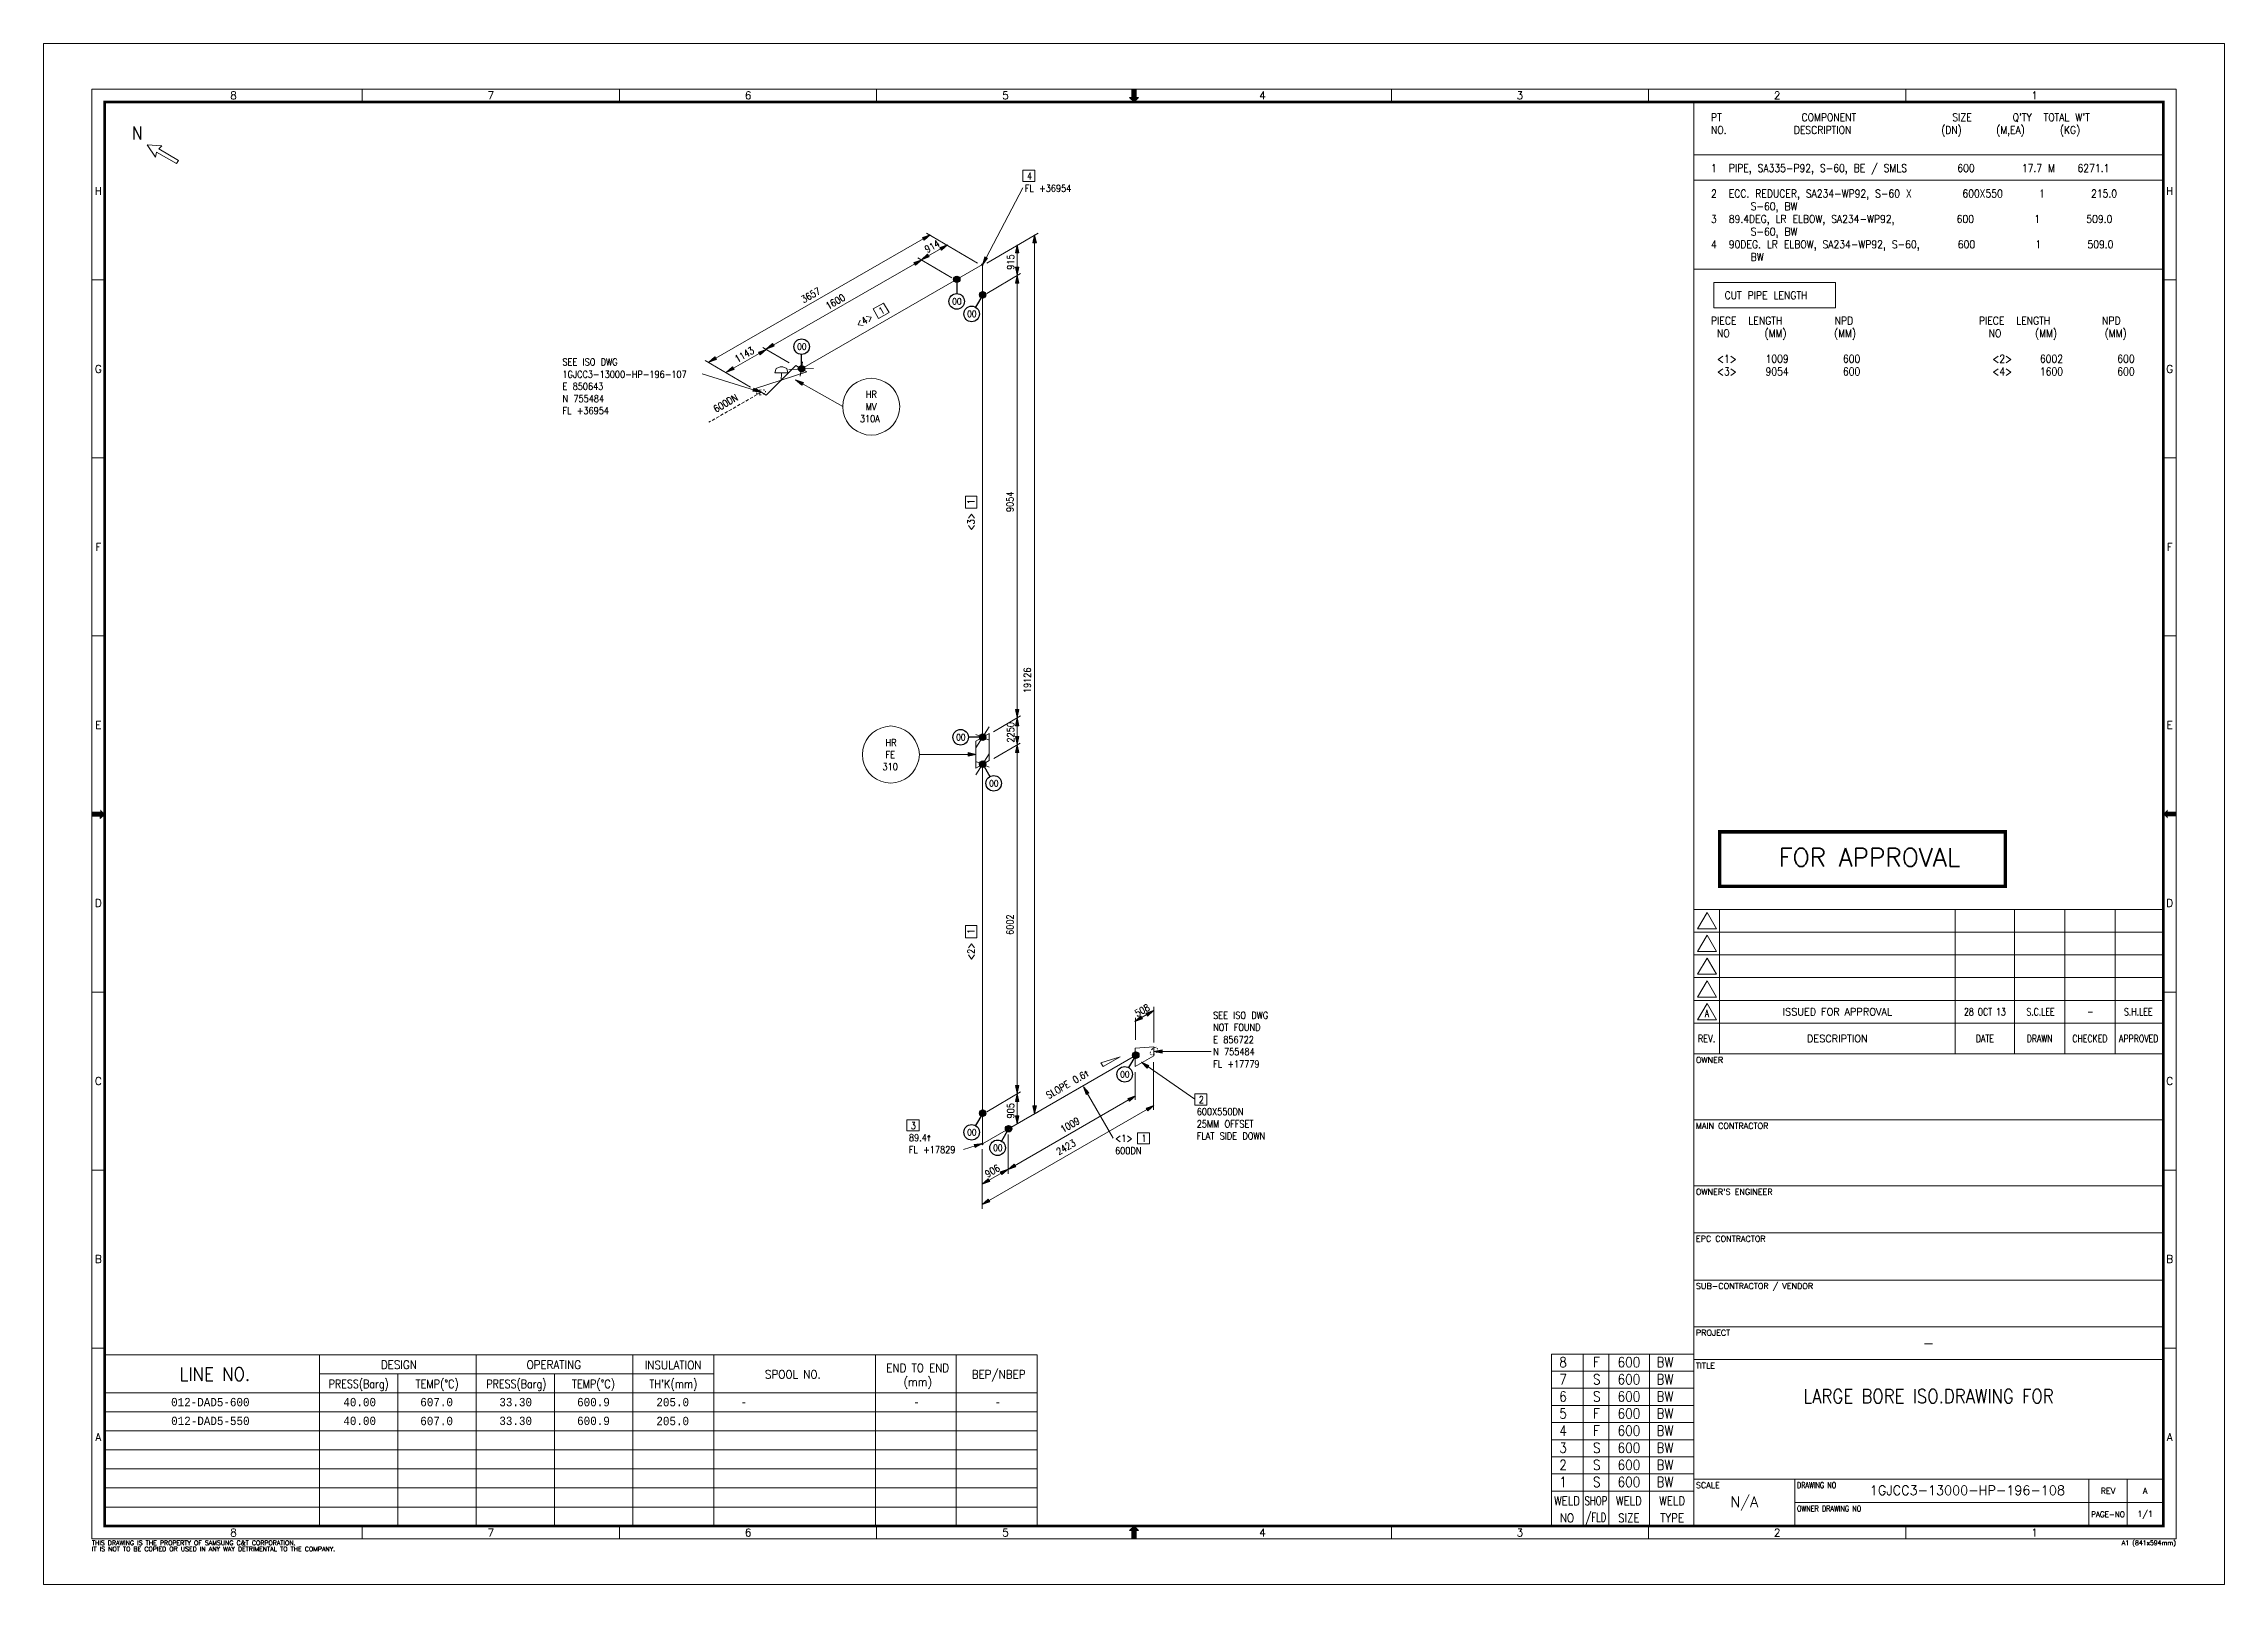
# Model space of a CAD drawing. Extents: x 0 to 841, y 0 to 594.
import ezdxf
from ezdxf.enums import TextEntityAlignment as Align

# ---------------------------------------------------------------- set-up
doc = ezdxf.new("R2010")
doc.units = 0
doc.header["$MEASUREMENT"] = 0
doc.linetypes.add('HIDDEN', pattern=[0.375, 0.25, -0.125])
doc.layers.get('0').update_dxf_attribs({"lineweight": 5})
for name, color, linetype, lineweight in [('3', 7, 'Continuous', 5), ('4', 7, 'Continuous', 5), ('EMB', 7, 'Continuous', 5), ('P', 7, 'Continuous', 5), ('SYM', 7, 'Continuous', 5), ('T-TEXT1', 7, 'Continuous', 5), ('TB-TEXT', 7, 'Continuous', 5), ('TEXT', 7, 'Continuous', 5)]:
    doc.layers.add(name, color=color, linetype=linetype, lineweight=lineweight)
doc.styles.add('MONOTXT', font='MONOTXT')
doc.styles.add('ROMANS', font='ROMANS')
doc.styles.add('TXT', font='txt.shx')

msp = doc.modelspace()

# ---------------------------------------------------------------- linework, layer by layer
at = {"color": 7}
for centre, radius in [((362.04, 508.81), 0.3), ((362.04, 508.81), 0.2), ((362.04, 508.81), 0.1), ((362.04, 169.8), 0.3), ((362.04, 169.8), 0.2), ((362.04, 169.8), 0.1)]:
    msp.add_circle(centre, radius, dxfattribs=at)
at = {"layer": 'A1', "color": 4, "linetype": 'Continuous', "lineweight": 0}
msp.add_lwpolyline([(425.34, 183.5), (428.2, 184.68), (425.74, 182.72)], dxfattribs=at)
at = {"layer": 'AD1', "color": 4, "linetype": 'Continuous', "lineweight": 0}
for points in [[(341.49, 511.75), (338.5, 510.71), (340.84, 512.79), (341.49, 511.75)], [(376.08, 507.85), (375.43, 504.74), (374.77, 507.85), (376.08, 507.85)], [(259.46, 472.24), (256.48, 471.19), (258.81, 473.27), (259.46, 472.24)], [(281.69, 477.3), (278.7, 476.26), (281.04, 478.34), (281.69, 477.3)], [(266.35, 468.34), (263.36, 467.29), (265.7, 469.38), (266.35, 468.34)], [(376.08, 337.29), (375.43, 334.18), (374.77, 337.29), (376.08, 337.29)], [(376.08, 326.89), (375.43, 323.78), (374.77, 326.89), (376.08, 326.89)], [(423.79, 218.09), (420.79, 217.04), (423.14, 219.12), (423.79, 218.09)], [(376.08, 192.34), (375.43, 189.22), (374.77, 192.34), (376.08, 192.34)], [(376.08, 180.64), (375.43, 177.53), (374.77, 180.64), (376.08, 180.64)], [(382.84, 184.54), (382.19, 181.43), (381.54, 184.54), (382.84, 184.54)], [(374.9, 161.01), (371.91, 159.97), (374.25, 162.05), (374.9, 161.01)], [(364.89, 155.29), (361.9, 154.25), (364.24, 156.34), (364.89, 155.29)], [(364.89, 147.49), (361.9, 146.45), (364.24, 148.54), (364.89, 147.49)]]:
    msp.add_lwpolyline(points, dxfattribs=at)
at = {"layer": 'AD2', "color": 4, "linetype": 'Continuous', "lineweight": 0}
for points in [[(338.89, 519.29), (341.89, 520.34), (339.54, 518.25), (338.89, 519.29)], [(345.65, 515.39), (348.64, 516.44), (346.3, 514.35), (345.65, 515.39)], [(374.77, 513.31), (375.43, 516.44), (376.08, 513.31), (374.77, 513.31)], [(381.54, 517.21), (382.19, 520.34), (382.84, 517.21), (381.54, 517.21)], [(335.64, 509.68), (338.64, 510.71), (336.29, 508.64), (335.64, 509.68)], [(374.77, 501.61), (375.43, 504.74), (376.08, 501.61), (374.77, 501.61)], [(275.71, 475.09), (278.7, 476.14), (276.36, 474.05), (275.71, 475.09)], [(374.77, 331.05), (375.43, 334.18), (376.08, 331.05), (374.77, 331.05)], [(374.77, 320.65), (375.43, 323.78), (376.08, 320.65), (374.77, 320.65)], [(425.09, 220.16), (428.07, 221.2), (425.74, 219.12), (425.09, 220.16)], [(374.77, 186.1), (375.43, 189.22), (376.08, 186.1), (374.77, 186.1)], [(418.06, 187.28), (421.05, 188.31), (418.71, 186.24), (418.06, 187.28)], [(425.21, 183.64), (428.2, 184.68), (425.86, 182.59), (425.21, 183.64)], [(368.93, 159.06), (371.91, 160.1), (369.57, 158.03), (368.93, 159.06)]]:
    msp.add_lwpolyline(points, dxfattribs=at)
at = {"layer": 'BLINE', "color": 7, "linetype": 'Continuous', "lineweight": 0}
msp.add_line((636.39, 88.78), (581.51, 88.78), dxfattribs=at)
at = {"layer": 'CONT', "color": 2, "linetype": 'HIDDEN', "lineweight": 0, "ltscale": 5}
msp.add_line((276.75, 459.62), (256.6, 448.05), dxfattribs=at)
at = {"layer": 'CV', "color": 2, "linetype": 'Continuous', "lineweight": 0}
msp.add_lwpolyline([(284.43, 464.04), (284.55, 467.04), (281.95, 467.04), (282.48, 468.73), (284.04, 469.38), (285.07, 469.38), (286.64, 468.73), (287.02, 467.04), (284.55, 467.04)], dxfattribs=at)
at = {"layer": 'DIM', "color": 2, "linetype": 'Continuous', "lineweight": 0}
for p, q in [((340.45, 520.99), (360.21, 509.41)), ((383.49, 520.99), (363.73, 509.41)), ((337.2, 511.36), (350.2, 503.69)), ((376.73, 505.39), (363.73, 497.71)), ((255.18, 471.84), (272.59, 461.57)), ((277.4, 476.79), (287.54, 470.94)), ((290.01, 464.44), (308.21, 454.16)), ((376.73, 334.83), (366.33, 328.71)), ((359.69, 320), (337.59, 320)), ((376.59, 324.29), (366.45, 318.44)), ((428.2, 222.64), (428.2, 208.85)), ((421.05, 218.47), (421.05, 209.89)), ((428.2, 205.47), (450.3, 205.47)), ((420.92, 186.75), (420.92, 197.41)), ((428.07, 182.99), (428.07, 201.31)), ((376.73, 189.88), (363.73, 182.2)), ((401.04, 191.82), (412.48, 172.06)), ((371.91, 158.29), (371.91, 173.49)), ((361.9, 144.76), (361.9, 167.78))]:
    msp.add_line(p, q, dxfattribs=at)
at = {"layer": 'DL', "color": 4, "linetype": 'Continuous', "lineweight": 0}
for p, q in [((256.48, 471.19), (341.89, 520.34)), ((338.5, 510.71), (348.64, 516.44)), ((375.43, 504.74), (375.43, 516.44)), ((382.19, 181.43), (382.19, 520.34)), ((278.7, 476.26), (338.64, 510.71)), ((375.43, 334.18), (375.43, 504.74)), ((263.36, 467.29), (278.7, 476.14)), ((375.43, 323.78), (375.43, 334.18)), ((375.43, 189.22), (375.43, 323.78)), ((420.79, 217.04), (428.07, 221.2)), ((371.91, 159.97), (421.05, 188.31)), ((375.43, 177.53), (375.43, 189.22)), ((361.9, 146.45), (428.2, 184.68)), ((361.9, 154.25), (371.91, 160.1))]:
    msp.add_line(p, q, dxfattribs=at)
at = {"layer": 'ELBO', "color": 1, "linetype": 'Continuous', "lineweight": 0}
for p, q in [((362.04, 508.81), (352.02, 503.04)), ((362.04, 497.06), (362.04, 508.81)), ((362.04, 169.8), (362.04, 181.55)), ((372.04, 175.57), (362.04, 169.8))]:
    msp.add_line(p, q, dxfattribs=at)
at = {"layer": 'EMB', "color": 2, "linetype": 'Continuous', "lineweight": 0}
for p, q in [((636.39, 551.19), (817.89, 551.19)), ((636.39, 541.39), (817.89, 541.39)), ((636.39, 507.09), (817.89, 507.09)), ((644.09, 501.89), (691.09, 501.89))]:
    msp.add_line(p, q, dxfattribs=at)
at = {"layer": 'G1', "color": 2, "linetype": 'Continuous', "lineweight": 0}
for p, q in [((362.04, 508.76), (377.64, 538.4)), ((276.62, 459.62), (254, 466.64)), ((423.39, 201.31), (443.94, 187.01)), ((376.73, 178.18), (374.12, 176.74)), ((383.49, 182.07), (380.89, 180.64)), ((362.04, 169.99), (354.75, 167.64))]:
    msp.add_line(p, q, dxfattribs=at)
at = {"layer": 'ITNO', "color": 1, "linetype": 'Continuous', "lineweight": 0}
msp.add_lwpolyline([(421.84, 169.85), (426.51, 169.85), (426.51, 174.14), (421.84, 174.14), (421.84, 169.85)], dxfattribs=at)
at = {"layer": 'P', "color": 7, "linetype": 'Continuous', "lineweight": 0}
for p, q in [((23.57, 88.53), (383.18, 88.53)), ((106.33, 88.53), (106.33, 22.48)), ((166.78, 88.53), (166.78, 22.48)), ((227.21, 88.53), (227.21, 22.48)), ((258.41, 88.53), (258.41, 22.48)), ((320.79, 88.53), (320.79, 22.48)), ((351.98, 88.53), (351.98, 22.48)), ((383.18, 88.53), (383.18, 22.48)), ((106.33, 81.19), (258.41, 81.19)), ((136.56, 81.19), (136.56, 22.48)), ((196.99, 81.19), (196.99, 22.48)), ((23.57, 73.85), (383.18, 73.85)), ((23.57, 66.51), (383.18, 66.51)), ((23.57, 59.19), (383.18, 59.19)), ((23.57, 51.84), (383.18, 51.84)), ((23.57, 44.49), (383.18, 44.49)), ((23.57, 37.16), (383.18, 37.16)), ((23.57, 29.82), (383.18, 29.82))]:
    msp.add_line(p, q, dxfattribs=at)
at = {"layer": 'PIPE', "color": 1, "linetype": 'Continuous', "lineweight": 0}
for p, q in [((352.02, 503.04), (292.23, 468.59)), ((362.04, 326.5), (362.04, 497.06)), ((362.04, 181.55), (362.04, 316.1)), ((421.05, 203.91), (372.04, 175.57))]:
    msp.add_line(p, q, dxfattribs=at)
at = {"layer": 'PL3', "color": 2, "linetype": 'Continuous', "lineweight": 0}
for points in [[(339.02, 519.16), (341.89, 520.34), (339.41, 518.39)], [(339.02, 519.04), (341.89, 520.34), (339.41, 518.51)], [(339.15, 518.9), (341.89, 520.34), (339.29, 518.64)], [(345.79, 515.26), (348.64, 516.44), (346.18, 514.49)], [(345.79, 515.14), (348.64, 516.44), (346.18, 514.61)], [(345.91, 515), (348.64, 516.44), (346.04, 514.74)], [(374.9, 513.31), (375.43, 516.44), (375.94, 513.31)], [(375.16, 513.31), (375.43, 516.44), (375.81, 513.31)], [(375.29, 513.31), (375.43, 516.44), (375.55, 513.31)], [(381.66, 517.21), (382.19, 520.34), (382.7, 517.21)], [(381.93, 517.21), (382.19, 520.34), (382.58, 517.21)], [(382.05, 517.21), (382.19, 520.34), (382.31, 517.21)], [(335.77, 509.54), (338.64, 510.71), (336.16, 508.76)], [(335.77, 509.41), (338.64, 510.71), (336.16, 508.89)], [(335.9, 509.29), (338.64, 510.71), (336.04, 509.02)], [(341.36, 511.89), (338.5, 510.71), (340.98, 512.66)], [(341.36, 512.01), (338.5, 510.71), (340.98, 512.54)], [(341.24, 512.14), (338.5, 510.71), (341.1, 512.4)], [(363.85, 511.36), (362.04, 508.76), (363.07, 511.75)], [(363.73, 511.36), (362.04, 508.76), (363.2, 511.62)], [(363.59, 511.49), (362.04, 508.76), (363.34, 511.62)], [(375.94, 507.85), (375.43, 504.74), (374.9, 507.85)], [(374.9, 501.61), (375.43, 504.74), (375.94, 501.61)], [(375.81, 507.85), (375.43, 504.74), (375.16, 507.85)], [(375.16, 501.61), (375.43, 504.74), (375.81, 501.61)], [(375.55, 507.85), (375.43, 504.74), (375.29, 507.85)], [(375.29, 501.61), (375.43, 504.74), (375.55, 501.61)], [(259.34, 472.36), (256.48, 471.19), (258.94, 473.14)], [(259.34, 472.49), (256.48, 471.19), (258.94, 473.01)], [(259.2, 472.62), (256.48, 471.19), (259.07, 472.89)], [(275.84, 474.96), (278.7, 476.14), (276.24, 474.19)], [(275.84, 474.84), (278.7, 476.14), (276.24, 474.31)], [(275.98, 474.7), (278.7, 476.14), (276.1, 474.44)], [(281.56, 477.44), (278.7, 476.26), (281.18, 478.21)], [(281.56, 477.56), (278.7, 476.26), (281.18, 478.09)], [(281.44, 477.69), (278.7, 476.26), (281.3, 477.95)], [(266.23, 468.46), (263.36, 467.29), (265.84, 469.24)], [(266.23, 468.59), (263.36, 467.29), (265.84, 469.11)], [(266.09, 468.73), (263.36, 467.29), (265.96, 468.99)], [(292.49, 462.49), (290.01, 464.44), (292.88, 463.26)], [(292.49, 462.61), (290.01, 464.44), (292.88, 463.14)], [(292.61, 462.74), (290.01, 464.44), (292.74, 463)], [(273.89, 461.05), (276.62, 459.62), (273.5, 460.14)], [(273.76, 460.93), (276.62, 459.62), (273.64, 460.27)], [(273.76, 460.79), (276.62, 459.62), (273.64, 460.4)], [(375.94, 337.29), (375.43, 334.18), (374.9, 337.29)], [(375.81, 337.29), (375.43, 334.18), (375.16, 337.29)], [(375.55, 337.29), (375.43, 334.18), (375.29, 337.29)], [(374.9, 331.05), (375.43, 334.18), (375.94, 331.05)], [(375.16, 331.05), (375.43, 334.18), (375.81, 331.05)], [(375.29, 331.05), (375.43, 334.18), (375.55, 331.05)], [(356.57, 320.52), (359.69, 320), (356.57, 319.49)], [(356.57, 320.39), (359.69, 320), (356.57, 319.74)], [(356.57, 320.14), (359.69, 320), (356.57, 319.88)], [(375.94, 326.89), (375.43, 323.78), (374.9, 326.89)], [(374.9, 320.65), (375.43, 323.78), (375.94, 320.65)], [(375.81, 326.89), (375.43, 323.78), (375.16, 326.89)], [(375.16, 320.65), (375.43, 323.78), (375.81, 320.65)], [(375.55, 326.89), (375.43, 323.78), (375.29, 326.89)], [(375.29, 320.65), (375.43, 323.78), (375.55, 320.65)], [(423.65, 218.21), (420.79, 217.04), (423.26, 218.99)], [(423.65, 218.34), (420.79, 217.04), (423.26, 218.86)], [(423.52, 218.47), (420.79, 217.04), (423.39, 218.74)], [(425.21, 220.04), (428.07, 221.2), (425.6, 219.25)], [(425.21, 219.9), (428.07, 221.2), (425.6, 219.39)], [(425.34, 219.78), (428.07, 221.2), (425.48, 219.51)], [(431.32, 204.95), (428.2, 205.47), (431.32, 205.99)], [(431.32, 205.21), (428.2, 205.47), (431.32, 205.86)], [(431.32, 205.34), (428.2, 205.47), (431.32, 205.6)], [(425.74, 199.1), (423.39, 201.31), (426.12, 199.89)], [(425.74, 199.24), (423.39, 201.31), (426.12, 199.75)], [(425.86, 199.36), (423.39, 201.31), (425.99, 199.62)], [(375.94, 192.34), (375.43, 189.22), (374.9, 192.34)], [(374.9, 186.1), (375.43, 189.22), (375.94, 186.1)], [(375.81, 192.34), (375.43, 189.22), (375.16, 192.34)], [(375.16, 186.1), (375.43, 189.22), (375.81, 186.1)], [(375.55, 192.34), (375.43, 189.22), (375.29, 192.34)], [(375.29, 186.1), (375.43, 189.22), (375.55, 186.1)], [(402.2, 188.96), (401.04, 191.82), (402.99, 189.35)], [(402.34, 188.96), (401.04, 191.82), (402.85, 189.35)], [(402.46, 189.09), (401.04, 191.82), (402.73, 189.22)], [(418.19, 187.14), (421.05, 188.31), (418.59, 186.36)], [(418.19, 187.01), (421.05, 188.31), (418.59, 186.49)], [(418.32, 186.89), (421.05, 188.31), (418.45, 186.62)], [(375.94, 180.64), (375.43, 177.53), (374.9, 180.64)], [(375.81, 180.64), (375.43, 177.53), (375.16, 180.64)], [(375.55, 180.64), (375.43, 177.53), (375.29, 180.64)], [(382.7, 184.54), (382.19, 181.43), (381.66, 184.54)], [(382.58, 184.54), (382.19, 181.43), (381.93, 184.54)], [(382.31, 184.54), (382.19, 181.43), (382.05, 184.54)], [(425.34, 183.38), (428.2, 184.68), (425.74, 182.85)], [(425.48, 183.24), (428.2, 184.68), (425.6, 182.99)], [(358.91, 169.46), (362.04, 169.99), (359.3, 168.55)], [(359.04, 169.34), (362.04, 169.99), (359.18, 168.69)], [(359.04, 169.2), (362.04, 169.99), (359.18, 168.81)], [(369.05, 158.94), (371.91, 160.1), (369.44, 158.15)], [(369.05, 158.8), (371.91, 160.1), (369.44, 158.29)], [(369.19, 158.68), (371.91, 160.1), (369.31, 158.41)], [(374.77, 161.14), (371.91, 159.97), (374.39, 161.93)], [(374.77, 161.28), (371.91, 159.97), (374.39, 161.79)], [(374.64, 161.4), (371.91, 159.97), (374.51, 161.66)], [(364.76, 155.43), (361.9, 154.25), (364.38, 156.2)], [(364.76, 155.55), (361.9, 154.25), (364.38, 156.07)], [(364.64, 155.69), (361.9, 154.25), (364.5, 155.94)], [(364.76, 147.62), (361.9, 146.45), (364.38, 148.4)], [(364.76, 147.75), (361.9, 146.45), (364.38, 148.28)], [(364.64, 147.89), (361.9, 146.45), (364.5, 148.14)]]:
    msp.add_lwpolyline(points, dxfattribs=at)
at = {"layer": 'PL3', "color": 7, "linetype": 'Continuous', "lineweight": 0, "const_width": 0.892}
msp.add_lwpolyline([(719.26, 22.48), (817.42, 22.48), (817.42, 129.9)], dxfattribs=at)
at = {"layer": 'PL37', "color": 7, "linetype": 'Continuous', "lineweight": 0}
for points in [[(319.14, 465.09), (321.09, 464.82), (322.9, 464.3), (324.59, 463.52), (326.15, 462.49), (327.59, 461.05), (328.62, 459.49), (329.4, 457.8), (329.93, 455.99), (330.19, 454.04), (329.93, 452.09), (329.4, 450.26), (328.62, 448.57), (327.59, 447.01), (326.15, 445.59), (324.59, 444.54), (322.9, 443.76), (321.09, 443.24), (319.14, 443.11), (317.19, 443.24), (315.36, 443.76), (313.68, 444.54), (312.11, 445.59), (310.69, 447.01), (309.64, 448.57), (308.86, 450.26), (308.34, 452.09), (308.21, 454.04), (308.34, 455.99), (308.86, 457.8), (309.64, 459.49), (310.69, 461.05), (312.11, 462.49), (313.68, 463.52), (315.36, 464.3), (317.19, 464.82), (319.14, 465.09)], [(326.68, 330.93), (328.62, 330.66), (330.44, 330.14), (332.14, 329.36), (333.69, 328.33), (335.12, 326.89), (336.16, 325.34), (336.94, 323.64), (337.46, 321.83), (337.73, 319.88), (337.46, 317.93), (336.94, 316.1), (336.16, 314.41), (335.12, 312.85), (333.69, 311.43), (332.14, 310.39), (330.44, 309.6), (328.62, 309.09), (326.68, 308.95), (324.73, 309.09), (322.9, 309.6), (321.21, 310.39), (319.65, 311.43), (318.23, 312.85), (317.19, 314.41), (316.4, 316.1), (315.89, 317.93), (315.75, 319.88), (315.89, 321.83), (316.4, 323.64), (317.19, 325.34), (318.23, 326.89), (319.65, 328.33), (321.21, 329.36), (322.9, 330.14), (324.73, 330.66), (326.68, 330.93)]]:
    msp.add_lwpolyline(points, dxfattribs=at)
at = {"layer": 'PL4', "color": 7, "linetype": 'Continuous', "lineweight": 0}
msp.add_lwpolyline([(18.61, 576.49), (822.39, 576.49), (822.39, 17.51), (18.61, 17.51)], close=True, dxfattribs=at)
for points in [[(363.99, 511.24), (362.04, 508.76), (362.94, 511.75), (363.99, 511.24)], [(644.09, 501.89), (644.09, 492.09), (691.09, 492.09), (691.09, 501.89)], [(292.35, 462.35), (290.01, 464.44), (293, 463.39), (292.35, 462.35)], [(273.89, 461.19), (276.62, 459.62), (273.5, 460.01), (273.89, 461.19)], [(356.57, 320.65), (359.69, 320), (356.57, 319.35), (356.57, 320.65)], [(415.2, 203.39), (408.57, 199.62), (407.66, 201.05), (415.2, 203.39)], [(431.32, 204.82), (428.2, 205.47), (431.32, 206.12), (431.32, 204.82)], [(425.6, 198.97), (423.39, 201.31), (426.25, 200.01), (425.6, 198.97)], [(402.07, 188.84), (401.04, 191.82), (403.11, 189.49), (402.07, 188.84)], [(358.91, 169.59), (362.04, 169.99), (359.3, 168.43), (358.91, 169.59)]]:
    msp.add_lwpolyline(points, dxfattribs=at)
at = {"layer": 'PL5', "color": 7, "linetype": 'Continuous', "lineweight": 0}
for points in [[(377.64, 540.88), (382.31, 540.88), (382.31, 545.16), (377.64, 545.16), (377.64, 540.88)], [(321.99, 488.09), (326.02, 490.3), (323.94, 493.94), (319.91, 491.74), (321.99, 488.09)], [(359.83, 414.9), (359.83, 419.59), (355.54, 419.59), (355.54, 414.9), (359.83, 414.9)], [(359.83, 249.29), (359.83, 253.96), (355.54, 253.96), (355.54, 249.29), (359.83, 249.29)], [(443.94, 184.8), (448.61, 184.8), (448.61, 189.09), (443.94, 189.09), (443.94, 184.8)], [(332.91, 174.79), (337.59, 174.79), (337.59, 179.09), (332.91, 179.09), (332.91, 174.79)]]:
    msp.add_lwpolyline(points, dxfattribs=at)
at = {"layer": 'PL6', "color": 7, "linetype": 'Continuous', "lineweight": 0}
msp.add_lwpolyline([(292.23, 468.59), (290.14, 469.89), (278.7, 458.45), (274.54, 461.05), (294.3, 467.42), (292.23, 468.59)], dxfattribs=at)
at = {"layer": 'PL8', "color": 7, "linetype": 'Continuous', "lineweight": 0}
msp.add_lwpolyline([(39.99, 554.99), (43.19, 550.19), (43.59, 552.19), (51.19, 547.79), (51.99, 548.99), (44.39, 553.39), (45.59, 554.59), (39.99, 554.99)], dxfattribs=at)
at = {"layer": 'spoolno', "color": 7, "linetype": 'Continuous', "lineweight": 0}
msp.add_lwpolyline([(0, 0), (841, 0), (841, 594), (0, 594), (0, 0)], dxfattribs=at)
for points, const_width in [([(23.57, 571.52), (817.42, 571.52), (817.42, 22.48), (23.57, 22.48), (23.57, 571.52)], 0.991), ([(756.51, 269.09), (646.34, 269.09), (646.34, 290.12), (756.51, 290.12), (756.51, 269.09)], 1.32)]:
    msp.add_lwpolyline(points, dxfattribs=dict(at, const_width=const_width))
at = {"layer": 'T-TEXT1', "color": 7, "linetype": 'Continuous', "lineweight": 0}
for p, q in [((122.8, 571.52), (122.8, 576.49)), ((222.04, 571.52), (222.04, 576.49)), ((321.26, 571.52), (321.26, 576.49)), ((418.77, 573.25), (420.5, 571.52)), ((418.77, 573.25), (419.64, 573.25)), ((419.64, 576.49), (419.64, 573.25)), ((420.5, 571.52), (420.5, 576.49)), ((422.23, 573.25), (420.5, 571.52)), ((421.36, 576.49), (421.36, 573.25)), ((421.36, 573.25), (422.23, 573.25)), ((519.74, 571.52), (519.74, 576.49)), ((618.96, 571.52), (618.96, 576.49)), ((718.2, 571.52), (718.2, 576.49)), ((636.39, 260.23), (636.39, 571.52)), ((18.61, 502.9), (23.57, 502.9)), ((817.42, 502.9), (822.39, 502.9)), ((18.61, 434.26), (23.57, 434.26)), ((817.42, 434.26), (822.39, 434.26)), ((18.61, 365.64), (23.57, 365.64)), ((817.42, 365.64), (822.39, 365.64)), ((18.61, 297), (23.57, 297)), ((18.61, 296.14), (21.85, 296.14)), ((21.85, 295.27), (23.57, 297)), ((21.85, 296.14), (21.85, 295.27)), ((817.42, 297), (822.39, 297)), ((636.39, 260.23), (636.39, 22.48)), ((636.39, 260.23), (817.42, 260.23)), ((641.48, 259.01), (637.85, 252.78)), ((637.85, 252.78), (645.08, 252.78)), ((645.08, 252.78), (641.48, 259.01)), ((646.26, 260.23), (646.26, 204.5)), ((737.24, 260.23), (737.24, 204.5)), ((760.08, 260.23), (760.08, 204.5)), ((779.44, 260.23), (779.44, 204.5)), ((798.83, 260.23), (798.83, 204.5)), ((636.39, 251.46), (817.42, 251.46)), ((641.48, 250.24), (637.85, 243.99)), ((637.85, 243.99), (645.08, 243.99)), ((645.08, 243.99), (641.48, 250.24)), ((636.39, 242.68), (817.42, 242.68)), ((641.48, 241.46), (637.85, 235.2)), ((645.08, 235.2), (641.48, 241.46)), ((18.61, 228.36), (23.57, 228.36)), ((636.39, 233.91), (817.42, 233.91)), ((637.85, 235.2), (645.08, 235.2)), ((641.48, 232.69), (637.85, 226.44)), ((645.08, 226.44), (641.48, 232.69)), ((817.42, 228.36), (822.39, 228.36)), ((636.39, 225.12), (817.42, 225.12)), ((637.85, 226.44), (645.08, 226.44)), ((641.48, 223.9), (637.85, 217.65)), ((645.08, 217.65), (641.48, 223.9)), ((636.39, 216.34), (817.42, 216.34)), ((637.85, 217.65), (645.08, 217.65)), ((636.39, 204.5), (817.42, 204.5)), ((636.39, 179.07), (817.42, 179.07)), ((18.61, 159.74), (23.57, 159.74)), ((636.39, 153.66), (817.42, 153.66)), ((817.42, 159.74), (822.39, 159.74)), ((636.39, 135.55), (817.42, 135.55)), ((636.39, 117.34), (817.42, 117.34)), ((636.39, 99.35), (817.42, 99.35)), ((18.61, 91.1), (23.57, 91.1)), ((636.39, 86.66), (817.42, 86.66)), ((817.42, 91.1), (822.39, 91.1)), ((636.39, 40.58), (817.42, 40.58)), ((675.34, 40.58), (675.34, 22.48)), ((788.76, 40.58), (788.76, 22.48)), ((803.46, 40.58), (803.46, 22.48)), ((675.34, 31.52), (817.42, 31.52)), ((122.8, 17.51), (122.8, 22.48)), ((222.04, 17.51), (222.04, 22.48)), ((321.26, 17.51), (321.26, 22.48)), ((418.77, 20.75), (420.5, 22.48)), ((418.77, 20.75), (419.64, 20.75)), ((419.64, 17.51), (419.64, 20.75)), ((420.5, 17.51), (420.5, 22.48)), ((420.5, 22.48), (420.5, 17.51)), ((422.23, 20.75), (420.5, 22.48)), ((421.36, 20.75), (422.23, 20.75)), ((421.36, 17.51), (421.36, 20.75)), ((519.74, 17.51), (519.74, 22.48)), ((618.96, 17.51), (618.96, 22.48)), ((670.17, 22.48), (817.42, 22.48)), ((701.92, 22.48), (817.42, 22.48)), ((718.2, 17.51), (718.2, 22.48))]:
    msp.add_line(p, q, dxfattribs=at)
at = {"layer": 'T-TEXT1', "color": 2, "linetype": 'Continuous', "lineweight": 0}
for p, q in [((292.61, 471.32), (291.7, 465.74)), ((296.9, 468.73), (287.41, 468.34)), ((275.45, 460.01), (274.94, 459.62)), ((274.94, 459.24), (275.32, 458.84)), ((276.75, 460.54), (275.98, 460.4)), ((275.98, 458.59), (276.75, 458.59)), ((278.19, 460.4), (277.54, 460.54)), ((277.54, 458.84), (278.19, 459.1)), ((278.44, 459.62), (278.44, 460.01)), ((359.44, 322.48), (364.64, 330.66)), ((364.64, 325.46), (359.44, 327.68)), ((359.44, 312.08), (364.64, 320.26)), ((364.64, 315.06), (359.44, 317.28)), ((426.9, 205.34), (426.77, 204.82)), ((426.9, 204.3), (427.29, 204.18)), ((427.81, 206.64), (427.29, 206.12)), ((427.81, 204.18), (428.46, 204.44)), ((428.99, 207.16), (428.46, 207.04)), ((428.99, 205.09), (429.38, 205.74)), ((429.5, 206.39), (429.38, 206.78))]:
    msp.add_line(p, q, dxfattribs=at)
at = {"layer": 'T-TEXT1', "color": 7, "linetype": 'Continuous', "lineweight": 0}
for points in [[(418.77, 573.25), (420.5, 571.52), (422.23, 573.25)], [(419.64, 576.49), (419.64, 573.25), (421.36, 576.49), (421.36, 573.25)], [(18.61, 297.86), (21.85, 297.86), (18.61, 296.14), (21.85, 296.14)], [(21.85, 298.73), (23.57, 297), (21.85, 295.27)], [(819.15, 298.73), (817.42, 297), (819.15, 295.27)], [(822.39, 297.86), (819.15, 297.86), (822.39, 296.14), (819.15, 296.14)], [(418.77, 20.75), (420.5, 22.48), (422.23, 20.75)], [(419.64, 17.51), (419.64, 20.75), (421.36, 17.51), (421.36, 20.75)]]:
    msp.add_solid(points, dxfattribs=at)
at = {"layer": 'TB-TEXT', "color": 7, "linetype": 'Continuous', "lineweight": 0}
for p, q in [((581.51, 22.48), (581.51, 88.78)), ((593.71, 22.48), (593.71, 88.78)), ((603.6, 22.48), (603.6, 88.78)), ((619.29, 22.48), (619.29, 88.78)), ((636.39, 82.18), (581.51, 82.18)), ((636.39, 75.58), (581.51, 75.58)), ((636.39, 68.97), (581.51, 68.97)), ((636.39, 62.38), (581.51, 62.38)), ((636.39, 55.77), (581.51, 55.77)), ((636.39, 49.17), (581.51, 49.17)), ((636.39, 42.58), (581.51, 42.58)), ((636.39, 35.98), (581.51, 35.98))]:
    msp.add_line(p, q, dxfattribs=at)
at = {"layer": 'VALV', "color": 2, "linetype": 'Continuous', "lineweight": 0}
for points in [[(362.04, 316.1), (364.64, 317.66), (364.64, 328.06), (359.44, 325.07), (359.44, 314.68), (362.04, 316.1)], [(428.2, 205.47), (428.2, 207.29), (420.92, 206.78), (420.92, 199.62), (428.2, 203.79), (428.2, 205.47)]]:
    msp.add_lwpolyline(points, dxfattribs=at)
at = {"layer": 'WA'}
for p, q in [((352.13, 503.13), (352.13, 497.63)), ((362.14, 497.15), (359.39, 492.39)), ((292.33, 468.68), (292.33, 474.18)), ((362.14, 326.59), (356.64, 326.59)), ((362.14, 316.19), (364.89, 311.43)), ((421.16, 204), (418.41, 199.24)), ((362.14, 181.64), (359.39, 176.88)), ((372.15, 175.66), (369.4, 170.9))]:
    msp.add_line(p, q, dxfattribs=at)
at = {"layer": 'WC', "color": 4}
for centre in [(352.13, 494.63), (357.89, 489.79), (292.33, 477.18), (353.64, 326.59), (366.39, 308.83), (416.91, 196.64), (357.89, 174.28), (367.9, 168.3)]:
    msp.add_circle(centre, 3, dxfattribs=at)
at = {"layer": 'WELD', "color": 2}
for centre, radius in [((352.13, 503.13), 1.25), ((352.13, 503.13), 1), ((352.13, 503.13), 0.75), ((352.13, 503.13), 0.5), ((352.13, 503.13), 0.25), ((362.14, 497.15), 1.25), ((362.14, 497.15), 1), ((362.14, 497.15), 0.75), ((362.14, 497.15), 0.5), ((362.14, 497.15), 0.25), ((292.33, 468.68), 1.25), ((292.33, 468.68), 1), ((292.33, 468.68), 0.75), ((292.33, 468.68), 0.5), ((292.33, 468.68), 0.25), ((362.14, 326.59), 1.25), ((362.14, 326.59), 1), ((362.14, 326.59), 0.75), ((362.14, 326.59), 0.5), ((362.14, 326.59), 0.25), ((362.14, 316.19), 1.25), ((362.14, 316.19), 1), ((362.14, 316.19), 0.75), ((362.14, 316.19), 0.5), ((362.14, 316.19), 0.25), ((421.16, 204), 1.25), ((421.16, 204), 1), ((421.16, 204), 0.75), ((421.16, 204), 0.5), ((421.16, 204), 0.25), ((362.14, 181.64), 1.25), ((362.14, 181.64), 1), ((362.14, 181.64), 0.75), ((362.14, 181.64), 0.5), ((362.14, 181.64), 0.25), ((372.15, 175.66), 1.25), ((372.15, 175.66), 1), ((372.15, 175.66), 0.75), ((372.15, 175.66), 0.5), ((372.15, 175.66), 0.25)]:
    msp.add_circle(centre, radius, dxfattribs=at)

# ---------------------------------------------------------------- texts
at = {"color": 2, "linetype": 'Continuous', "lineweight": 0, "style": 'MONOTXT'}
for s, height, width, p in [('012-DAD5-600', 3.2375, 0.899599, (64.29, 70.26)), ('40.00', 3.238, 0.899599, (121.89, 70.26)), ('607.0', 3.238, 0.899599, (151.56, 70.26)), ('33.30', 3.238, 0.899599, (182.05, 70.26)), ('600.9', 3.238, 0.899599, (212.05, 70.26)), ('205.0', 3.238, 0.899599, (242.6, 70.26)), ('-', 3.24, 0.901042, (336.68, 70.28)), ('-', 3.24, 0.901042, (367.93, 70.28)), ('012-DAD5-550', 3.2375, 0.899599, (64.31, 63.04)), ('40.00', 3.238, 0.899599, (121.89, 63.04)), ('607.0', 3.238, 0.899599, (151.56, 62.98)), ('33.30', 3.238, 0.899599, (182.05, 63.04)), ('600.9', 3.238, 0.899599, (212.05, 63.04)), ('205.0', 3.238, 0.899599, (242.6, 62.98))]:
    msp.add_text(s, height=height, dxfattribs=dict(at, width=width)).set_placement(p, align=Align.MIDDLE)
at = {"color": 2, "linetype": 'Continuous', "lineweight": 0, "style": 'MONOTXT', "width": 0.901042}
msp.add_text('-', height=3.24, dxfattribs=at).set_placement((268.77, 70.26), align=Align.MIDDLE_LEFT)
at = {"layer": '3', "color": 2, "linetype": 'Continuous', "lineweight": 0, "style": 'TXT', "width": 0.851861}
for s, rotation, p in [('3657', 30, (293.1, 493.9)), ('1600', 30, (302.6, 491.4)), ('1', 30, (323, 489.4)), ('600DN', 30, (259.3, 451.7)), ('9054', 90, (374, 413.4)), ('1', 90, (359, 416.4)), ('19126', 90, (380.7, 343.6)), ('6002', 90, (374, 250.4)), ('1', 90, (359, 250.8)), ('SLOPE 0.6^ ', 30, (387.6, 187.1)), ('1009', 30, (393.1, 174)), ('2423', 30, (391.5, 165.4))]:
    msp.add_text(s, height=2.7, rotation=rotation, dxfattribs=at).set_placement(p)
for s, p in [('E 850643', (200.1, 460.5)), ('N 755484', (200.1, 455.8)), ('HR', (317.1, 457.4)), ('MV', (317.1, 452.7)), ('310A', (314.8, 448)), ('HR', (324.7, 323.2)), ('E 856722', (451, 208.7)), ('N 755484', (451, 204)), ('600X550DN', (444.7, 180.9)), ('89.4^ ', (333.7, 170.9)), ('600DN', (413.2, 165.9))]:
    msp.add_text(s, height=2.7, dxfattribs=at).set_placement(p)
at = {"layer": '4', "color": 2, "linetype": 'Continuous', "lineweight": 0, "style": 'TXT', "width": 0.859991}
msp.add_text('N', height=5, dxfattribs=at).set_placement((34, 557))
at = {"layer": 'CP', "color": 2, "linetype": 'Continuous', "lineweight": 0, "style": 'TXT', "width": 0.851861}
for s, p in [('4', (379.2, 541.6)), ('310', (323.5, 313.9)), ('2', (445.5, 185.5)), ('3', (334.4, 175.5))]:
    msp.add_text(s, height=2.7, dxfattribs=at).set_placement(p)
at = {"layer": 'CP', "color": 4, "linetype": 'Continuous', "lineweight": 0, "style": 'TXT', "width": 0.851861}
for s, rotation, p in [('914', 29.45493, (340.76, 513.24)), ('915', 90, (374.28, 506.82)), ('1143', 29.98568, (267.52, 470.96)), ('2250', 90, (374.28, 324.54)), ('508', 29.7343, (421.76, 218.66)), ('905', 90, (374.28, 179.61)), ('906', 30.29645, (364.03, 156.75))]:
    msp.add_text(s, height=2.7, rotation=rotation, dxfattribs=at).set_placement(p)
at = {"layer": 'EMB', "color": 2, "linetype": 'Continuous', "lineweight": 0, "style": 'TXT', "width": 0.866675}
for s, p in [(" PT            COMPONENT              SIZE      Q'TY  TOTAL W'T", (640.7, 564.1)), (' 1  PIPE, SA335-P92, S-60, BE / SMLS     600       17.7 M   6271.1', (640.7, 544.5)), (' 2  ECC. REDUCER, SA234-WP92, S-60 X     600X550     1       215.0', (640.7, 534.7)), ('       S-60, BW', (640.7, 529.8)), ('       S-60, BW', (640.7, 520)), ('       BW', (640.7, 510.2)), ('  NO     (MM)       (MM)                    NO     (MM)       (MM)', (640.7, 480.8))]:
    msp.add_text(s, height=3, dxfattribs=at).set_placement(p)
at = {"layer": 'FLAN', "color": 2, "linetype": 'Continuous', "lineweight": 0}
for s, height, style, width, p in [(' NO.          DESCRIPTION             (DN)     (M,EA)     (KG)', 3, 'TXT', 0.866675, (640.7, 559.2)), ('FL +36954', 2.7, 'TXT', 0.851861, (378.4, 536.9)), (' 3  89.4DEG, LR ELBOW, SA234-WP92,       600         1       509.0', 3, 'TXT', 0.866675, (640.7, 524.9)), (' 4  90DEG. LR ELBOW, SA234-WP92, S-60,   600         1       509.0', 3, 'TXT', 0.866675, (640.7, 515.1)), ('   CUT PIPE LENGTH', 3, 'TXT', 0.866675, (640.7, 495.5)), (' PIECE  LENGTH       NPD                   PIECE  LENGTH       NPD', 3, 'TXT', 0.866675, (640.7, 485.7)), ('SEE ISO DWG', 2.7, 'TXT', 0.851861, (200.1, 469.9)), ('1GJCC3-13000-HP-196-107', 2.7, 'TXT', 0.851861, (200.1, 465.2)), ('FL +36954', 2.7, 'TXT', 0.851861, (200.1, 451.1)), ('FE', 2.7, 'TXT', 0.851861, (324.7, 318.5)), ('SEE ISO DWG', 2.7, 'TXT', 0.851861, (451, 218)), ('NOT FOUND', 2.7, 'TXT', 0.851861, (451, 213.4)), ('FL +17779', 2.7, 'TXT', 0.851861, (451, 199.3)), ('25MM OFFSET', 2.7, 'TXT', 0.851861, (444.7, 176.2)), ('FL +17829', 2.7, 'TXT', 0.851861, (333.7, 166.2)), ('FLAT SIDE DOWN', 2.7, 'TXT', 0.851861, (444.7, 171.5)), ('F', 3.9, 'TXT', 0.871788, (597.5, 83.7)), ('F', 3.9, 'TXT', 0.871788, (597.5, 63.9)), ('F', 3.9, 'TXT', 0.871788, (597.5, 57.3)), ('DRAWING NO', 2.263, 'ROMANS', 0.799993, (676.18, 37.12)), ('OWNER DRAWING NO', 2.263, 'ROMANS', 0.799993, (676.18, 28.07))]:
    msp.add_text(s, height=height, dxfattribs=dict(at, style=style, width=width)).set_placement(p)
at = {"layer": 'FLAN', "color": 2, "linetype": 'Continuous', "lineweight": 0, "style": 'ROMANS'}
for s, height, p in [('G', 2.97, (21.1, 468.57)), ('G', 2.97, (819.9, 468.57)), ('F', 2.97, (21.1, 399.95)), ('F', 2.97, (819.9, 399.95)), ('FOR APPROVAL', 7.0124, (704.09, 280.32)), ('ISSUED FOR APPROVAL', 2.7431, (691.75, 220.74))]:
    msp.add_text(s, height=height, dxfattribs=at).set_placement(p, align=Align.MIDDLE)
msp.add_text("OWNER'S ENGINEER", height=2.263, dxfattribs=at).set_placement((637.21, 150.2))
for s, width, p in [('DESIGN', 0.9, (137, 83.06)), ('OPERATING', 0.9, (196.74, 83.06)), ('PRESS(Barg)', 0.83, (121.51, 75.67)), ('PRESS(Barg)', 0.83, (182.31, 75.67))]:
    msp.add_text(s, height=3.24, dxfattribs=dict(at, width=width)).set_placement(p, align=Align.CENTER)
for s, height, width, p in [('LARGE BORE ISO.DRAWING FOR', 5.4863, 0.849993, (726.9, 72.55)), ('/FLD', 3.36, 0.714308, (598.64, 25.61)), ('PAGE-NO', 2.263, 0.900013, (796.11, 27))]:
    msp.add_text(s, height=height, dxfattribs=dict(at, width=width)).set_placement(p, align=Align.MIDDLE)
for s, height, p in [('1GJCC3-13000-HP-196-108', 3.6125, (704.27, 36.26)), ('THIS DRAWING IS THE PROPERTY OF SAMSUNG C&T CORPORATION.', 1.75, (18.61, 16.01))]:
    msp.add_text(s, height=height, dxfattribs=at).set_placement(p, align=Align.MIDDLE_LEFT)
at = {"layer": 'itemno', "color": 2, "linetype": 'Continuous', "lineweight": 0, "style": 'TXT', "width": 0.851861}
for s, rotation, p in [('<4>', 30, (314.3, 484.4)), ('<3>', 90, (359, 406.3)), ('<2>', 90, (359, 240.7))]:
    msp.add_text(s, height=2.7, rotation=rotation, dxfattribs=at).set_placement(p)
at = {"layer": 'itemno', "color": 2, "linetype": 'Continuous', "lineweight": 0, "style": 'TXT', "width": 0.866675}
for s, p in [('  <1>    1009        600                    <2>    6002        600', (640.7, 471)), ('  <3>    9054        600                    <4>    1600        600', (640.7, 466.1))]:
    msp.add_text(s, height=3, dxfattribs=at).set_placement(p)
at = {"layer": 'ITNO', "color": 1, "linetype": 'Continuous', "lineweight": 0, "style": 'TXT', "width": 0.851861}
for s, p in [('<1>', (413.2, 170.6)), ('1', (423.4, 170.6))]:
    msp.add_text(s, height=2.7, dxfattribs=at).set_placement(p)
at = {"layer": 'SYM', "color": 2, "linetype": 'Continuous', "lineweight": 0, "style": 'TXT', "width": 0.871788}
for s, p in [('8', (584.5, 83.7)), ('600', (607, 83.7)), ('BW', (622, 83.7)), ('7', (584.5, 77.1)), ('S', (597.5, 77.1)), ('600', (607, 77.1)), ('BW', (622, 77.1)), ('5', (584.5, 63.9)), ('6', (584.5, 70.5)), ('S', (597.5, 70.5)), ('600', (607, 70.5)), ('600', (607, 63.9)), ('BW', (622, 70.5)), ('BW', (622, 63.9)), ('4', (584.5, 57.3)), ('600', (607, 57.3)), ('BW', (622, 57.3)), ('3', (584.5, 50.7)), ('S', (597.5, 50.7)), ('600', (607, 50.7)), ('BW', (622, 50.7)), ('2', (584.5, 44.1)), ('S', (597.5, 44.1)), ('600', (607, 44.1)), ('BW', (622, 44.1)), ('1', (584.5, 37.5)), ('S', (597.5, 37.5)), ('600', (607, 37.5)), ('BW', (622, 37.5))]:
    msp.add_text(s, height=3.9, dxfattribs=at).set_placement(p)
at = {"layer": 'T-TEXT1', "color": 2, "linetype": 'Continuous', "lineweight": 0, "style": 'ROMANS'}
for s, height, p in [('8', 2.97, (73.19, 574.01)), ('7', 2.97, (172.43, 574.01)), ('6', 2.97, (271.65, 574.01)), ('5', 2.97, (370.89, 574.01)), ('4', 2.97, (470.11, 574.01)), ('3', 2.97, (569.35, 574.01)), ('2', 2.97, (668.58, 574.01)), ('1', 2.97, (767.81, 574.01)), ('H', 2.97, (21.1, 537.21)), ('H', 2.97, (819.9, 537.21)), ('E', 2.97, (21.1, 331.31)), ('E', 2.97, (819.9, 331.31)), ('D', 2.97, (21.1, 262.69)), ('D', 2.97, (819.9, 262.69)), ('DESCRIPTION', 2.7431, (691.75, 210.43)), ('C', 2.97, (21.1, 194.05)), ('C', 2.97, (819.9, 194.05)), ('B', 2.97, (21.1, 125.42)), ('B', 2.97, (819.9, 125.42)), ('-', 4.02, (726.91, 93)), ('A', 2.97, (21.1, 56.79)), ('A', 2.97, (819.9, 56.79)), ('N/A', 4.023, (655.85, 31.52)), ('REV', 2.263, (796.11, 36.05)), ('A', 2.26, (810.45, 36.05)), ('1/1', 2.263, (810.45, 27)), ('8', 2.97, (73.19, 19.99)), ('7', 2.97, (172.43, 19.99)), ('6', 2.97, (271.65, 19.99)), ('5', 2.97, (370.89, 19.99)), ('4', 2.97, (470.11, 19.99)), ('3', 2.97, (569.35, 19.99)), ('2', 2.97, (668.58, 19.99)), ('1', 2.97, (767.81, 19.99))]:
    msp.add_text(s, height=height, dxfattribs=at).set_placement(p, align=Align.MIDDLE)
for s, height, width, p in [('A', 2.74, 0.800027, (641.46, 220.1)), ('S.C.LEE', 2.743, 0.800027, (770.09, 220.74)), ('-', 2.74, 0.800027, (789.25, 220.74)), ('S.H.LEE', 2.743, 0.800027, (807.78, 220.74)), ('REV.', 2.743, 0.850007, (641.33, 210.43)), ('DATE', 2.743, 0.800027, (748.65, 210.43)), ('DRAWN', 2.743, 0.800027, (769.76, 210.43)), ('CHECKED', 2.743, 0.800027, (789.14, 210.43)), ('APPROVED', 2.743, 0.800027, (807.96, 210.43)), ('WELD', 3.36, 0.857143, (587.48, 32.21)), ('SHOP', 3.36, 0.714308, (598.62, 32.21)), ('WELD', 3.36, 0.857143, (611.35, 32.21)), ('WELD', 3.36, 0.857143, (628.04, 32.21)), ('NO', 3.36, 0.857143, (587.48, 25.61)), ('SIZE', 3.36, 0.857143, (611.36, 25.61)), ('TYPE', 3.36, 0.857143, (628.04, 25.61))]:
    msp.add_text(s, height=height, dxfattribs=dict(at, width=width)).set_placement(p, align=Align.MIDDLE)
for s, p in [('OWNER', (637.21, 201.05)), ('MAIN CONTRACTOR', (637.21, 175.62)), ('EPC CONTRACTOR', (637.21, 132.1)), ('SUB-CONTRACTOR / VENDOR', (637.21, 113.89)), ('PROJECT', (637.21, 95.89)), ('TITLE', (637.21, 83.21)), ('SCALE', (637.21, 37.12))]:
    msp.add_text(s, height=2.263, dxfattribs=at).set_placement(p)
for s, height, width, p in [('INSULATION', 3.24, 0.9, (242.75, 82.93)), ('END TO END', 3.24, 0.9, (337.09, 81.8)), ('LINE NO.', 5.184, 0.9, (66.03, 78.49)), ('TEMP(%%dC)', 3.24, 0.85, (151.79, 75.67)), ('TEMP(%%dC)', 3.24, 0.85, (212.06, 75.67)), ("TH'K(mm)", 3.24, 0.85, (242.88, 75.67)), ('SPOOL NO.', 3.24, 0.9, (288.95, 79.34)), ('(mm)', 3.24, 0.9, (337.09, 76.41)), ('BEP/NBEP', 3.24, 0.9, (368.29, 79.34))]:
    msp.add_text(s, height=height, dxfattribs=dict(at, width=width)).set_placement(p, align=Align.CENTER)
msp.add_text('A1 (841x594mm)', height=1.75, dxfattribs=at).set_placement((822.34, 16.01), align=Align.MIDDLE_RIGHT)
msp.add_text('IT IS NOT TO BE COPIED OR USED IN ANY WAY DETRIMENTAL TO THE COMPANY.', height=1.75, dxfattribs=at).set_placement((18.61, 13.65), align=Align.MIDDLE_LEFT)
at = {"layer": 'TEXT', "color": 2, "linetype": 'Continuous', "lineweight": 0, "style": 'ROMANS', "width": 0.800027}
msp.add_text('28 OCT 13', height=2.743, dxfattribs=at).set_placement((748.64, 220.74), align=Align.MIDDLE)
at = {"layer": 'WT', "color": 2, "style": 'TXT', "width": 0.85}
for p in [(350.38, 493.38), (356.14, 488.54), (290.58, 475.93), (351.89, 325.34), (364.64, 307.58), (415.16, 195.39), (356.14, 173.03), (366.15, 167.05)]:
    msp.add_text('00', height=2.5, dxfattribs=at).set_placement(p)

doc.saveas('drawing.dxf')
